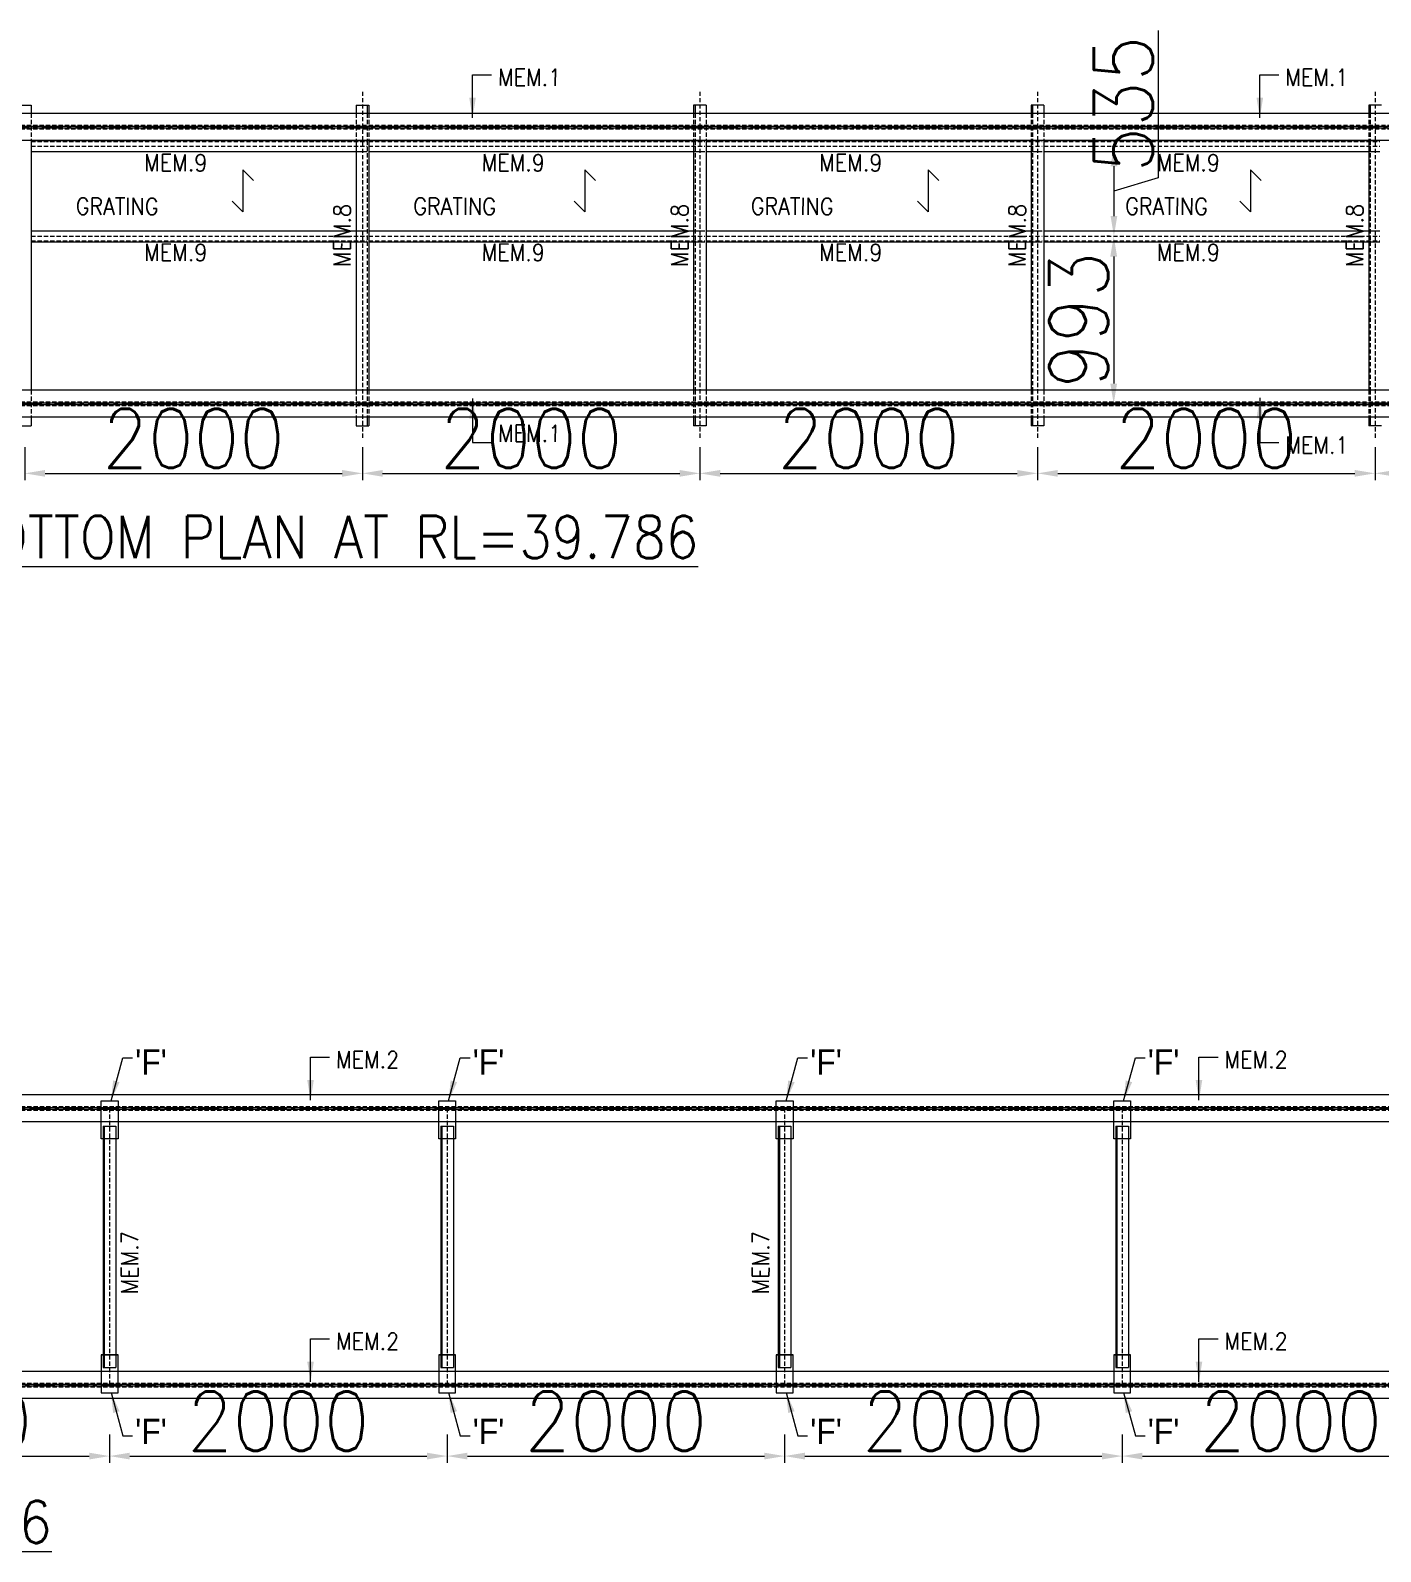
# Model space of a CAD drawing. Header units: millimetres. Extents: x 0 to 1124626, y -157535 to 82123.
# Drawn here: x 566736 to 574736, y 40097 to 49111 of the extents above; entities that cross this region are included whole.
import ezdxf

# ---------------------------------------------------------------- set-up
doc = ezdxf.new("R2010")
doc.units = ezdxf.units.MM
doc.header["$MEASUREMENT"] = 0
doc.linetypes.add('CENTER', pattern=[2, 1.25, -0.25, 0.25, -0.25])
doc.linetypes.add('HIDDEN', pattern=[0.375, 0.25, -0.125])
for name, color, linetype, lineweight in [('CN', 253, 'Continuous', 15), ('Dim', 6, 'Continuous', 13), ('structure', 183, 'Continuous', 15), ('Text', 7, 'Continuous', 15), ('TEXT-4', 2, 'Continuous', 25), ('TITLE TEXT', 50, 'Continuous', 18)]:
    doc.layers.add(name, color=color, linetype=linetype, lineweight=lineweight)
doc.styles.add('style1', font='romans.shx', dxfattribs={"width": 0.9, "height": 300})
doc.dimstyles.new('Copy of DIM-1', dxfattribs={"dimscale": 40, "dimtxt": 125, "dimasz": 3, "dimexe": 1, "dimexo": 1.2, "dimgap": 0.8, "dimtad": 1, "dimdec": 0, "dimzin": 1, "dimdsep": 46, "dimtxsty": 'style1', "dimcen": 2, "dimclrd": 8, "dimclre": 8, "dimclrt": 7, "dimadec": 0, "dimazin": 0, "dimtfac": 1, "dimtdec": 0, "dimtofl": 0, "dimtmove": 1, "dimatfit": 3, "dimfxl": 1, "dimtolj": 1, "dimtzin": 0, "dimlwd": 9, "dimlwe": 9, "dimarcsym": 1})

# ---------------------------------------------------------------- blocks, each defined once
blk = doc.blocks.new('*D926')
at = {"layer": 'DEFPOINTS', "color": 0, "ltscale": 20, "transparency": 16777216}
for p in [(565205.2, 40839), (567205.2, 40839), (567205.2, 40663.3)]:
    blk.add_point(p, dxfattribs=at)
at = {"layer": 'Dim', "color": 8, "lineweight": 9, "ltscale": 20, "transparency": 16777216}
for p, q in [((565205.2, 40791), (565205.2, 40623.3)), ((567205.2, 40791), (567205.2, 40623.3)), ((565325.2, 40663.3), (567085.2, 40663.3))]:
    blk.add_line(p, q, dxfattribs=at)
at = {"layer": 'Dim', "color": 8, "ltscale": 20, "transparency": 16777216}
for points in [[(565325.2, 40683.3), (565325.2, 40643.3), (565205.2, 40663.3)], [(567085.2, 40643.3), (567085.2, 40683.3), (567205.2, 40663.3)]]:
    blk.add_solid(points, dxfattribs=at)
at = {"layer": 'Dim', "color": 7, "ltscale": 20, "transparency": 16777216, "insert": (566205.2, 40870.3), "char_height": 350, "attachment_point": 5, "style": 'style1'}
blk.add_mtext('\\A1;2000', dxfattribs=at)
blk = doc.blocks.new('*D927')
at = {"layer": 'DEFPOINTS', "color": 0, "ltscale": 20, "transparency": 16777216}
for p in [(567205.2, 40839), (569205.2, 40839), (569205.2, 40663.3)]:
    blk.add_point(p, dxfattribs=at)
at = {"layer": 'Dim', "color": 8, "lineweight": 9, "ltscale": 20, "transparency": 16777216}
for p, q in [((567205.2, 40791), (567205.2, 40623.3)), ((569205.2, 40791), (569205.2, 40623.3)), ((567325.2, 40663.3), (569085.2, 40663.3))]:
    blk.add_line(p, q, dxfattribs=at)
at = {"layer": 'Dim', "color": 8, "ltscale": 20, "transparency": 16777216}
for points in [[(567325.2, 40683.3), (567325.2, 40643.3), (567205.2, 40663.3)], [(569085.2, 40643.3), (569085.2, 40683.3), (569205.2, 40663.3)]]:
    blk.add_solid(points, dxfattribs=at)
at = {"layer": 'Dim', "color": 7, "ltscale": 20, "transparency": 16777216, "insert": (568205.2, 40870.3), "char_height": 350, "attachment_point": 5, "style": 'style1'}
blk.add_mtext('\\A1;2000', dxfattribs=at)
blk = doc.blocks.new('*D928')
at = {"layer": 'DEFPOINTS', "color": 0, "ltscale": 20, "transparency": 16777216}
for p in [(569205.2, 40839), (571205.2, 40839), (571205.2, 40663.3)]:
    blk.add_point(p, dxfattribs=at)
at = {"layer": 'Dim', "color": 8, "lineweight": 9, "ltscale": 20, "transparency": 16777216}
for p, q in [((569205.2, 40791), (569205.2, 40623.3)), ((571205.2, 40791), (571205.2, 40623.3)), ((569325.2, 40663.3), (571085.2, 40663.3))]:
    blk.add_line(p, q, dxfattribs=at)
at = {"layer": 'Dim', "color": 8, "ltscale": 20, "transparency": 16777216}
for points in [[(569325.2, 40683.3), (569325.2, 40643.3), (569205.2, 40663.3)], [(571085.2, 40643.3), (571085.2, 40683.3), (571205.2, 40663.3)]]:
    blk.add_solid(points, dxfattribs=at)
at = {"layer": 'Dim', "color": 7, "ltscale": 20, "transparency": 16777216, "insert": (570205.2, 40870.3), "char_height": 350, "attachment_point": 5, "style": 'style1'}
blk.add_mtext('\\A1;2000', dxfattribs=at)
blk = doc.blocks.new('*D929')
at = {"layer": 'DEFPOINTS', "color": 0, "ltscale": 20, "transparency": 16777216}
for p in [(571205.2, 40839), (573205.2, 40839), (573205.2, 40663.3)]:
    blk.add_point(p, dxfattribs=at)
at = {"layer": 'Dim', "color": 8, "lineweight": 9, "ltscale": 20, "transparency": 16777216}
for p, q in [((571205.2, 40791), (571205.2, 40623.3)), ((573205.2, 40791), (573205.2, 40623.3)), ((571325.2, 40663.3), (573085.2, 40663.3))]:
    blk.add_line(p, q, dxfattribs=at)
at = {"layer": 'Dim', "color": 8, "ltscale": 20, "transparency": 16777216}
for points in [[(571325.2, 40683.3), (571325.2, 40643.3), (571205.2, 40663.3)], [(573085.2, 40643.3), (573085.2, 40683.3), (573205.2, 40663.3)]]:
    blk.add_solid(points, dxfattribs=at)
at = {"layer": 'Dim', "color": 7, "ltscale": 20, "transparency": 16777216, "insert": (572205.2, 40870.3), "char_height": 350, "attachment_point": 5, "style": 'style1'}
blk.add_mtext('\\A1;2000', dxfattribs=at)
blk = doc.blocks.new('*D930')
at = {"layer": 'DEFPOINTS', "color": 0, "ltscale": 20, "transparency": 16777216}
for p in [(573205.2, 40839), (575205.2, 40839), (575205.2, 40663.3)]:
    blk.add_point(p, dxfattribs=at)
at = {"layer": 'Dim', "color": 8, "lineweight": 9, "ltscale": 20, "transparency": 16777216}
for p, q in [((573205.2, 40791), (573205.2, 40623.3)), ((575205.2, 40791), (575205.2, 40623.3)), ((573325.2, 40663.3), (575085.2, 40663.3))]:
    blk.add_line(p, q, dxfattribs=at)
at = {"layer": 'Dim', "color": 8, "ltscale": 20, "transparency": 16777216}
for points in [[(573325.2, 40683.3), (573325.2, 40643.3), (573205.2, 40663.3)], [(575085.2, 40643.3), (575085.2, 40683.3), (575205.2, 40663.3)]]:
    blk.add_solid(points, dxfattribs=at)
at = {"layer": 'Dim', "color": 7, "ltscale": 20, "transparency": 16777216, "insert": (574205.2, 40870.3), "char_height": 350, "attachment_point": 5, "style": 'style1'}
blk.add_mtext('\\A1;2000', dxfattribs=at)
blk = doc.blocks.new('*D958')
at = {"layer": 'DEFPOINTS', "color": 0, "ltscale": 20, "transparency": 16777216}
for p in [(566703.2, 46689.8), (568703.2, 46689.8), (568703.2, 46486.7)]:
    blk.add_point(p, dxfattribs=at)
at = {"layer": 'Dim', "color": 8, "lineweight": 9, "ltscale": 20, "transparency": 16777216}
for p, q in [((566703.2, 46641.8), (566703.2, 46446.7)), ((568703.2, 46641.8), (568703.2, 46446.7)), ((566823.2, 46486.7), (568583.2, 46486.7))]:
    blk.add_line(p, q, dxfattribs=at)
at = {"layer": 'Dim', "color": 8, "ltscale": 20, "transparency": 16777216}
for points in [[(566823.2, 46506.7), (566823.2, 46466.7), (566703.2, 46486.7)], [(568583.2, 46466.7), (568583.2, 46506.7), (568703.2, 46486.7)]]:
    blk.add_solid(points, dxfattribs=at)
at = {"layer": 'Dim', "color": 7, "ltscale": 20, "transparency": 16777216, "insert": (567703.2, 46693.7), "char_height": 350, "attachment_point": 5, "style": 'style1'}
blk.add_mtext('\\A1;2000', dxfattribs=at)
blk = doc.blocks.new('*D959')
at = {"layer": 'DEFPOINTS', "color": 0, "ltscale": 20, "transparency": 16777216}
for p in [(568703.2, 46689.8), (570703.2, 46689.8), (570703.2, 46486.7)]:
    blk.add_point(p, dxfattribs=at)
at = {"layer": 'Dim', "color": 8, "lineweight": 9, "ltscale": 20, "transparency": 16777216}
for p, q in [((568703.2, 46641.8), (568703.2, 46446.7)), ((570703.2, 46641.8), (570703.2, 46446.7)), ((568823.2, 46486.7), (570583.2, 46486.7))]:
    blk.add_line(p, q, dxfattribs=at)
at = {"layer": 'Dim', "color": 8, "ltscale": 20, "transparency": 16777216}
for points in [[(568823.2, 46506.7), (568823.2, 46466.7), (568703.2, 46486.7)], [(570583.2, 46466.7), (570583.2, 46506.7), (570703.2, 46486.7)]]:
    blk.add_solid(points, dxfattribs=at)
at = {"layer": 'Dim', "color": 7, "ltscale": 20, "transparency": 16777216, "insert": (569703.2, 46693.7), "char_height": 350, "attachment_point": 5, "style": 'style1'}
blk.add_mtext('\\A1;2000', dxfattribs=at)
blk = doc.blocks.new('*D960')
at = {"layer": 'DEFPOINTS', "color": 0, "ltscale": 20, "transparency": 16777216}
for p in [(570703.2, 46689.8), (572703.2, 46689.8), (572703.2, 46486.7)]:
    blk.add_point(p, dxfattribs=at)
at = {"layer": 'Dim', "color": 8, "lineweight": 9, "ltscale": 20, "transparency": 16777216}
for p, q in [((570703.2, 46641.8), (570703.2, 46446.7)), ((572703.2, 46641.8), (572703.2, 46446.7)), ((570823.2, 46486.7), (572583.2, 46486.7))]:
    blk.add_line(p, q, dxfattribs=at)
at = {"layer": 'Dim', "color": 8, "ltscale": 20, "transparency": 16777216}
for points in [[(570823.2, 46506.7), (570823.2, 46466.7), (570703.2, 46486.7)], [(572583.2, 46466.7), (572583.2, 46506.7), (572703.2, 46486.7)]]:
    blk.add_solid(points, dxfattribs=at)
at = {"layer": 'Dim', "color": 7, "ltscale": 20, "transparency": 16777216, "insert": (571703.2, 46693.7), "char_height": 350, "attachment_point": 5, "style": 'style1'}
blk.add_mtext('\\A1;2000', dxfattribs=at)
blk = doc.blocks.new('*D961')
at = {"layer": 'DEFPOINTS', "color": 0, "ltscale": 20, "transparency": 16777216}
for p in [(572703.2, 46689.8), (574703.2, 46689.8), (574703.2, 46486.7)]:
    blk.add_point(p, dxfattribs=at)
at = {"layer": 'Dim', "color": 8, "lineweight": 9, "ltscale": 20, "transparency": 16777216}
for p, q in [((572703.2, 46641.8), (572703.2, 46446.7)), ((574703.2, 46641.8), (574703.2, 46446.7)), ((572823.2, 46486.7), (574583.2, 46486.7))]:
    blk.add_line(p, q, dxfattribs=at)
at = {"layer": 'Dim', "color": 8, "ltscale": 20, "transparency": 16777216}
for points in [[(572823.2, 46506.7), (572823.2, 46466.7), (572703.2, 46486.7)], [(574583.2, 46466.7), (574583.2, 46506.7), (574703.2, 46486.7)]]:
    blk.add_solid(points, dxfattribs=at)
at = {"layer": 'Dim', "color": 7, "ltscale": 20, "transparency": 16777216, "insert": (573703.2, 46693.7), "char_height": 350, "attachment_point": 5, "style": 'style1'}
blk.add_mtext('\\A1;2000', dxfattribs=at)
blk = doc.blocks.new('*D962')
at = {"layer": 'DEFPOINTS', "color": 0, "ltscale": 20, "transparency": 16777216}
for p in [(574703.2, 46689.8), (576703.2, 46689.8), (576703.2, 46486.7)]:
    blk.add_point(p, dxfattribs=at)
at = {"layer": 'Dim', "color": 8, "lineweight": 9, "ltscale": 20, "transparency": 16777216}
for p, q in [((574703.2, 46641.8), (574703.2, 46446.7)), ((576703.2, 46641.8), (576703.2, 46446.7)), ((574823.2, 46486.7), (576583.2, 46486.7))]:
    blk.add_line(p, q, dxfattribs=at)
at = {"layer": 'Dim', "color": 8, "ltscale": 20, "transparency": 16777216}
for points in [[(574823.2, 46506.7), (574823.2, 46466.7), (574703.2, 46486.7)], [(576583.2, 46466.7), (576583.2, 46506.7), (576703.2, 46486.7)]]:
    blk.add_solid(points, dxfattribs=at)
at = {"layer": 'Dim', "color": 7, "ltscale": 20, "transparency": 16777216, "insert": (575703.2, 46693.7), "char_height": 350, "attachment_point": 5, "style": 'style1'}
blk.add_mtext('\\A1;2000', dxfattribs=at)
blk = doc.blocks.new('*D974')
at = {"layer": 'DEFPOINTS', "color": 0, "ltscale": 20, "transparency": 16777216}
for p in [(573144.4, 48426.5), (573144.4, 47891.5), (573156.2, 47891.5)]:
    blk.add_point(p, dxfattribs=at)
at = {"layer": 'Dim', "color": 8, "lineweight": 9, "ltscale": 20, "transparency": 16777216}
for p, q in [((573419.2, 49111.4), (573419.2, 48237.9)), ((573192.4, 48426.5), (573196.2, 48426.5)), ((573156.2, 48306.5), (573156.2, 48011.5)), ((573419.2, 48237.9), (573156.2, 48159)), ((573192.4, 47891.5), (573196.2, 47891.5))]:
    blk.add_line(p, q, dxfattribs=at)
at = {"layer": 'Dim', "color": 8, "ltscale": 20, "transparency": 16777216}
for points in [[(573176.2, 48306.5), (573136.2, 48306.5), (573156.2, 48426.5)], [(573136.2, 48011.5), (573176.2, 48011.5), (573156.2, 47891.5)]]:
    blk.add_solid(points, dxfattribs=at)
at = {"layer": 'Dim', "color": 7, "ltscale": 20, "transparency": 16777216, "insert": (573212.2, 48674.7), "char_height": 350, "attachment_point": 5, "rotation": 90, "style": 'style1'}
blk.add_mtext('\\A1;535', dxfattribs=at)
blk = doc.blocks.new('*D975')
at = {"layer": 'DEFPOINTS', "color": 0, "ltscale": 20, "transparency": 16777216}
for p in [(573178.7, 47891.5), (573154.9, 46899), (573178.7, 46899)]:
    blk.add_point(p, dxfattribs=at)
at = {"layer": 'Dim', "color": 8, "lineweight": 9, "ltscale": 20, "transparency": 16777216}
for p, q in [((573130.7, 47891.5), (573114.9, 47891.5)), ((573154.9, 47771.5), (573154.9, 47019)), ((573130.7, 46899), (573114.9, 46899))]:
    blk.add_line(p, q, dxfattribs=at)
at = {"layer": 'Dim', "color": 8, "ltscale": 20, "transparency": 16777216}
for points in [[(573174.9, 47771.5), (573134.9, 47771.5), (573154.9, 47891.5)], [(573134.9, 47019), (573174.9, 47019), (573154.9, 46899)]]:
    blk.add_solid(points, dxfattribs=at)
at = {"layer": 'Dim', "color": 7, "ltscale": 20, "transparency": 16777216, "insert": (572947.9, 47395.2), "char_height": 350, "attachment_point": 5, "rotation": 90, "style": 'style1'}
blk.add_mtext('\\A1;993', dxfattribs=at)

msp = doc.modelspace()

# ---------------------------------------------------------------- linework, layer by layer
at = {"layer": 'CN', "linetype": 'HIDDEN', "ltscale": 100}
for p, q in [((568703.1954, 48748.1311), (568703.1954, 46689.838)), ((570703.1954, 48748.1311), (570703.1954, 46689.838)), ((572703.1954, 48748.1311), (572703.1954, 46689.838)), ((574703.1954, 48748.1311), (574703.1954, 46689.838)), ((557603.1954, 48549.9845), (583803.1954, 48549.9845)), ((557603.1954, 48527.9845), (583803.1954, 48527.9845)), ((566740.6954, 48426.4845), (568731.6954, 48426.4845)), ((568740.6954, 48426.4845), (570731.6954, 48426.4845)), ((570740.6954, 48426.4845), (572731.6954, 48426.4845)), ((572740.6954, 48426.4845), (574731.6954, 48426.4845)), ((566740.6954, 47891.4845), (568731.6954, 47891.4845)), ((568740.6954, 47891.4845), (570731.6954, 47891.4845)), ((570740.6954, 47891.4845), (572731.6954, 47891.4845)), ((572740.6954, 47891.4845), (574731.6954, 47891.4845)), ((557603.1954, 46909.9845), (583803.1954, 46909.9845)), ((557603.1954, 46887.9845), (583803.1954, 46887.9845)), ((555130.2213, 42734.969), (579280.2213, 42734.969)), ((555130.2213, 42712.969), (579280.2213, 42712.969)), ((567205.2213, 42723.969), (567205.2213, 41083.969)), ((569205.2213, 42723.969), (569205.2213, 41083.969)), ((571205.2213, 42723.969), (571205.2213, 41083.969)), ((573205.2213, 42723.969), (573205.2213, 41083.969)), ((555130.2213, 41094.969), (579280.2213, 41094.969)), ((555130.2213, 41072.969), (579280.2213, 41072.969))]:
    msp.add_line(p, q, dxfattribs=at)
at = {"layer": 'CN', "linetype": 'CENTER', "ltscale": 100}
for p, q in [((557403.1954, 48538.9845), (584003.1954, 48538.9845)), ((584003.1954, 46898.9845), (557403.1954, 46898.9845)), ((554930.2213, 42723.969), (579480.2213, 42723.969)), ((579480.2213, 41083.969), (554930.2213, 41083.969))]:
    msp.add_line(p, q, dxfattribs=at)
at = {"layer": 'Dim', "color": 2, "linetype": 'HIDDEN', "ltscale": 100}
for p, q in [((566740.6954, 48618.9845), (566740.6954, 48458.9845)), ((568665.6954, 48618.9845), (568665.6954, 48458.9845)), ((568731.6954, 48618.9845), (568731.6954, 48458.9845)), ((568740.6954, 48618.9845), (568740.6954, 48458.9845)), ((570665.6954, 48618.9845), (570665.6954, 48458.9845)), ((570674.6954, 48618.9845), (570674.6954, 48458.9845)), ((570740.6954, 48618.9845), (570740.6954, 48458.9845)), ((572665.6954, 48618.9845), (572665.6954, 48458.9845)), ((572674.6954, 48618.9845), (572674.6954, 48458.9845)), ((572740.6954, 48618.9845), (572740.6954, 48458.9845)), ((574665.6954, 48618.9845), (574665.6954, 48458.9845)), ((574674.6954, 48618.9845), (574674.6954, 48458.9845)), ((566740.6954, 48452.9845), (568731.6954, 48452.9845)), ((568731.6954, 48458.9845), (568731.6954, 46978.9845)), ((568740.6954, 48452.9845), (570731.6954, 48452.9845)), ((570674.6954, 48458.9845), (570674.6954, 46978.9845)), ((570740.6954, 48452.9845), (572731.6954, 48452.9845)), ((572674.6954, 48458.9845), (572674.6954, 46978.9845)), ((572740.6954, 48452.9845), (574731.6954, 48452.9845)), ((574674.6954, 48458.9845), (574674.6954, 46978.9845)), ((566740.6954, 47864.9845), (568731.6954, 47864.9845)), ((568740.6954, 47864.9845), (570731.6954, 47864.9845)), ((570740.6954, 47864.9845), (572731.6954, 47864.9845)), ((572740.6954, 47864.9845), (574731.6954, 47864.9845)), ((566740.6954, 46978.9845), (566740.6954, 46818.9845)), ((568665.6954, 46978.9845), (568665.6954, 46818.9845)), ((568731.6954, 46978.9845), (568731.6954, 46818.9845)), ((568740.6954, 46978.9845), (568740.6954, 46818.9845)), ((570665.6954, 46978.9845), (570665.6954, 46818.9845)), ((570674.6954, 46978.9845), (570674.6954, 46818.9845)), ((570740.6954, 46978.9845), (570740.6954, 46818.9845)), ((572665.6954, 46978.9845), (572665.6954, 46818.9845)), ((572674.6954, 46978.9845), (572674.6954, 46818.9845)), ((572740.6954, 46978.9845), (572740.6954, 46818.9845)), ((574665.6954, 46978.9845), (574665.6954, 46818.9845)), ((574674.6954, 46978.9845), (574674.6954, 46818.9845))]:
    msp.add_line(p, q, dxfattribs=at)
at = {"layer": 'Dim', "color": 2, "ltscale": 20}
for p, q in [((567994.6273, 48285.4607), (567994.6273, 48036.9113)), ((568057.7328, 48222.3552), (567994.6273, 48285.4607)), ((570020.7476, 48285.4607), (570020.7476, 48036.9113)), ((570083.8531, 48222.3552), (570020.7476, 48285.4607)), ((572056.3894, 48285.4607), (572056.3894, 48036.9113)), ((572119.4949, 48222.3552), (572056.3894, 48285.4607)), ((573965.618, 48285.4607), (573965.618, 48036.9113)), ((574028.7235, 48222.3552), (573965.618, 48285.4607)), ((567994.6273, 48036.9113), (567931.5218, 48100.0168)), ((570020.7476, 48036.9113), (569957.6421, 48100.0168)), ((572056.3894, 48036.9113), (571993.2839, 48100.0168)), ((573965.618, 48036.9113), (573902.5125, 48100.0168)), ((567155.2213, 41263.969), (567255.2213, 41263.969)), ((569155.2213, 41263.969), (569255.2213, 41263.969)), ((571155.2213, 41263.969), (571255.2213, 41263.969)), ((573155.2213, 41263.969), (573255.2213, 41263.969))]:
    msp.add_line(p, q, dxfattribs=at)
at = {"layer": 'Dim', "ltscale": 20}
for points in [[(567255.2213, 42543.969), (567155.2213, 42543.969), (567155.2213, 42768.969), (567255.2213, 42768.969)], [(569255.2213, 42543.969), (569155.2213, 42543.969), (569155.2213, 42768.969), (569255.2213, 42768.969)], [(571255.2213, 42543.969), (571155.2213, 42543.969), (571155.2213, 42768.969), (571255.2213, 42768.969)], [(573255.2213, 42543.969), (573155.2213, 42543.969), (573155.2213, 42768.969), (573255.2213, 42768.969)], [(567255.2213, 41263.969), (567155.2213, 41263.969), (567155.2213, 41038.969), (567255.2213, 41038.969)], [(569255.2213, 41263.969), (569155.2213, 41263.969), (569155.2213, 41038.969), (569255.2213, 41038.969)], [(571255.2213, 41263.969), (571155.2213, 41263.969), (571155.2213, 41038.969), (571255.2213, 41038.969)], [(573255.2213, 41263.969), (573155.2213, 41263.969), (573155.2213, 41038.969), (573255.2213, 41038.969)]]:
    msp.add_lwpolyline(points, close=True, dxfattribs=at)
at = {"layer": 'structure', "color": 2, "ltscale": 20}
for p, q in [((566665.6954, 48668.9845), (566740.6954, 48668.9845)), ((566740.6954, 48668.9845), (566740.6954, 48618.9845)), ((568665.6954, 48668.9845), (568665.6954, 48618.9845)), ((568665.6954, 48668.9845), (568740.6954, 48668.9845)), ((568731.6954, 48668.9845), (568731.6954, 48618.9845)), ((568740.6954, 48668.9845), (568740.6954, 48618.9845)), ((570665.6954, 48668.9845), (570665.6954, 48618.9845)), ((570740.6954, 48668.9845), (570665.6954, 48668.9845)), ((570674.6954, 48668.9845), (570674.6954, 48618.9845)), ((570740.6954, 48668.9845), (570740.6954, 48618.9845)), ((572665.6954, 48668.9845), (572665.6954, 48618.9845)), ((572740.6954, 48668.9845), (572665.6954, 48668.9845)), ((572674.6954, 48668.9845), (572674.6954, 48618.9845)), ((572740.6954, 48668.9845), (572740.6954, 48618.9845)), ((574665.6954, 48668.9845), (574665.6954, 48618.9845)), ((574740.6954, 48668.9845), (574665.6954, 48668.9845)), ((574674.6954, 48668.9845), (574674.6954, 48618.9845)), ((566740.6954, 48458.9845), (566740.6954, 46978.9845)), ((566740.6954, 48458.9845), (568731.6954, 48458.9845)), ((568665.6954, 48458.9845), (568665.6954, 46978.9845)), ((568740.6954, 48458.9845), (568740.6954, 46978.9845)), ((568740.6954, 48458.9845), (570731.6954, 48458.9845)), ((570665.6954, 48458.9845), (570665.6954, 46978.9845)), ((570740.6954, 48458.9845), (570740.6954, 46978.9845)), ((570740.6954, 48458.9845), (572731.6954, 48458.9845)), ((572665.6954, 48458.9845), (572665.6954, 46978.9845)), ((572740.6954, 48458.9845), (572740.6954, 46978.9845)), ((572740.6954, 48458.9845), (574731.6954, 48458.9845)), ((574665.6954, 48458.9845), (574665.6954, 46978.9845)), ((566740.6954, 48393.9845), (568731.6954, 48393.9845)), ((568740.6954, 48393.9845), (570731.6954, 48393.9845)), ((570740.6954, 48393.9845), (572731.6954, 48393.9845)), ((572740.6954, 48393.9845), (574731.6954, 48393.9845)), ((566740.6954, 47923.9845), (568731.6954, 47923.9845)), ((568740.6954, 47923.9845), (570731.6954, 47923.9845)), ((570740.6954, 47923.9845), (572731.6954, 47923.9845)), ((572740.6954, 47923.9845), (574731.6954, 47923.9845)), ((566740.6954, 47858.9845), (568731.6954, 47858.9845)), ((568740.6954, 47858.9845), (570731.6954, 47858.9845)), ((570740.6954, 47858.9845), (572731.6954, 47858.9845)), ((572740.6954, 47858.9845), (574731.6954, 47858.9845)), ((566740.6954, 46818.9845), (566740.6954, 46768.9845)), ((568665.6954, 46818.9845), (568665.6954, 46768.9845)), ((568731.6954, 46818.9845), (568731.6954, 46768.9845)), ((568740.6954, 46818.9845), (568740.6954, 46768.9845)), ((570665.6954, 46818.9845), (570665.6954, 46768.9845)), ((570674.6954, 46818.9845), (570674.6954, 46768.9845)), ((570740.6954, 46818.9845), (570740.6954, 46768.9845)), ((572665.6954, 46818.9845), (572665.6954, 46768.9845)), ((572674.6954, 46818.9845), (572674.6954, 46768.9845)), ((572740.6954, 46818.9845), (572740.6954, 46768.9845)), ((574665.6954, 46818.9845), (574665.6954, 46768.9845)), ((574674.6954, 46818.9845), (574674.6954, 46768.9845)), ((566665.6954, 46768.9845), (566740.6954, 46768.9845)), ((568665.6954, 46768.9845), (568740.6954, 46768.9845)), ((570740.6954, 46768.9845), (570665.6954, 46768.9845)), ((572740.6954, 46768.9845), (572665.6954, 46768.9845)), ((574740.6954, 46768.9845), (574665.6954, 46768.9845)), ((567167.7213, 42618.969), (567167.7213, 41188.969)), ((567167.7213, 42618.969), (567242.7213, 42618.969)), ((567173.7213, 42618.969), (567173.7213, 41188.969)), ((567242.7213, 42618.969), (567242.7213, 41188.969)), ((569167.7213, 42618.969), (569167.7213, 41188.969)), ((569167.7213, 42618.969), (569242.7213, 42618.969)), ((569173.7213, 42618.969), (569173.7213, 41188.969)), ((569242.7213, 42618.969), (569242.7213, 41188.969)), ((571167.7213, 42618.969), (571167.7213, 41188.969)), ((571167.7213, 42618.969), (571242.7213, 42618.969)), ((571173.7213, 42618.969), (571173.7213, 41188.969)), ((571242.7213, 42618.969), (571242.7213, 41188.969)), ((573167.7213, 42618.969), (573167.7213, 41188.969)), ((573167.7213, 42618.969), (573242.7213, 42618.969)), ((573173.7213, 42618.969), (573173.7213, 41188.969)), ((573242.7213, 42618.969), (573242.7213, 41188.969)), ((567167.7213, 41188.969), (567242.7213, 41188.969)), ((569167.7213, 41188.969), (569242.7213, 41188.969)), ((571167.7213, 41188.969), (571242.7213, 41188.969)), ((573167.7213, 41188.969), (573242.7213, 41188.969))]:
    msp.add_line(p, q, dxfattribs=at)
at = {"layer": 'structure', "ltscale": 20}
for points in [[(557603.1954, 48543.9845), (583803.1954, 48543.9845), (583803.1954, 48618.9845), (557603.1954, 48618.9845)], [(557603.1954, 48533.9845), (583803.1954, 48533.9845), (583803.1954, 48458.9845), (557603.1954, 48458.9845)], [(557603.1954, 46903.9845), (583803.1954, 46903.9845), (583803.1954, 46978.9845), (557603.1954, 46978.9845)], [(557603.1954, 46893.9845), (583803.1954, 46893.9845), (583803.1954, 46818.9845), (557603.1954, 46818.9845)], [(555130.2213, 42728.969), (579280.2213, 42728.969), (579280.2213, 42803.969), (555130.2213, 42803.969)], [(555130.2213, 42718.969), (579280.2213, 42718.969), (579280.2213, 42643.969), (555130.2213, 42643.969)], [(555130.2213, 41088.969), (579280.2213, 41088.969), (579280.2213, 41163.969), (555130.2213, 41163.969)], [(555130.2213, 41078.969), (579280.2213, 41078.969), (579280.2213, 41003.969), (555130.2213, 41003.969)]]:
    msp.add_lwpolyline(points, close=True, dxfattribs=at)

# ---------------------------------------------------------------- texts
at = {"layer": 'Text', "ltscale": 20, "char_height": 100, "attachment_point": 1, "style": 'style1'}
for s, insert, width, rotation in [('MEM.1', (569507.1903, 48884.1617), 1218.023492, 359.8539997), ('MEM.1', (574172.154, 48884.1617), 1218.023492, 359.8539997), ('MEM.9', (567410.3619, 48377.7034), 1218.023492, 359.82648199), ('MEM.9', (569410.3619, 48377.7034), 1218.023492, 359.82648199), ('MEM.9', (571410.3619, 48377.7034), 1218.023492, 359.82648199), ('MEM.9', (573410.3619, 48377.7034), 1218.023492, 359.82648199), ('GRATING', (567005.3555, 48119.4589), 1218.023492, 359.82648199), ('MEM.8', (568532.4241, 47709.2671), 1218.023492, 89.82648199), ('GRATING', (569005.3555, 48119.4589), 1218.023492, 359.82648199), ('MEM.8', (570532.4241, 47709.2671), 1218.023492, 89.82648199), ('GRATING', (571005.3555, 48119.4589), 1218.023492, 359.82648199), ('MEM.8', (572532.4241, 47709.2671), 1218.023492, 89.82648199), ('GRATING', (573223.5429, 48119.4589), 1218.023492, 359.82648199), ('MEM.8', (574532.4241, 47709.2671), 1218.023492, 89.82648199), ('MEM.9', (567410.3619, 47846.1555), 1218.023492, 359.82648199), ('MEM.9', (569410.3619, 47846.1555), 1218.023492, 359.82648199), ('MEM.9', (571410.3619, 47846.1555), 1218.023492, 359.82648199), ('MEM.9', (573410.3619, 47846.1555), 1218.023492, 359.82648199), ('MEM.1', (569507.1903, 46773.9468), 1218.023492, 359.8539997), ('MEM.1', (574172.154, 46704.2925), 1218.023492, 359.8539997), ('MEM.2', (568547.2933, 43062.8663), 1218.023492, 359.8539997), ('MEM.2', (573811.5273, 43062.8663), 1218.023492, 359.8539997), ('MEM.7', (567273.4202, 41621.7709), 1518.022116, 89.82648199), ('MEM.7', (571012.1235, 41621.7709), 1518.022116, 89.82648199), ('MEM.2', (568547.2933, 41394.2255), 1218.023492, 359.8539997), ('MEM.2', (573811.5273, 41394.2255), 1218.023492, 359.8539997)]:
    msp.add_mtext(s, dxfattribs=dict(at, insert=insert, width=width, rotation=rotation))
at = {"layer": 'TEXT-4', "ltscale": 20, "char_height": 150, "width": 111.984005, "style": 'style1'}
for insert, attachment_point in [((567356.8963, 43073.5484), 1), ((569356.8963, 43073.5484), 1), ((571356.8963, 43073.5484), 1), ((573356.8963, 43073.5484), 1), ((567356.8963, 40734.3895), 7), ((569356.8963, 40734.3895), 7), ((571356.8963, 40734.3895), 7), ((573356.8963, 40734.3895), 7)]:
    msp.add_mtext("{\\fArial|b0|i0|c0|p34;'F'}", dxfattribs=dict(at, insert=insert, attachment_point=attachment_point))
at = {"layer": 'TITLE TEXT', "ltscale": 20, "char_height": 250, "width": 8570.669872, "attachment_point": 1, "style": 'style1'}
for s, insert in [('{\\LBOTTOM PLAN AT RL=39.786}', (566305.9538, 46234.4625)), ('{\\LTOP PLAN AT R.L 41.286}', (563072.5666, 40397.424))]:
    msp.add_mtext(s, dxfattribs=dict(at, insert=insert))

# ---------------------------------------------------------------- dimensions: what is measured, and where the dimension line sits
at = {"layer": 'Dim', "ltscale": 20}
for base, p1, p2, picture, middle in [((573156.2163, 47891.4845), (573144.4044, 48426.4845), (573144.4044, 47891.4845), '*D974', (573212.2163, 48269.8846)), ((573154.9376650886, 46898.9845155733), (573178.6730762301, 47891.4845155733), (573178.6730762301, 46898.9845155733), '*D975', (572947.9376650886, 47395.2345155733))]:
    dim = msp.add_linear_dim(base=base, p1=p1, p2=p2, angle=90, dimstyle='Copy of DIM-1', dxfattribs=at)
    dim.commit()
    dim.dimension.update_dxf_attribs({"geometry": picture, "text_midpoint": middle})
for base, p1, p2, picture, middle in [((568703.1954, 46486.7314), (566703.1954, 46689.838), (568703.1954, 46689.838), '*D958', (567703.1954, 46693.7314)), ((570703.1954, 46486.7314), (568703.1954, 46689.838), (570703.1954, 46689.838), '*D959', (569703.1954, 46693.7314)), ((572703.1954, 46486.7314), (570703.1954, 46689.838), (572703.1954, 46689.838), '*D960', (571703.1954, 46693.7314)), ((574703.1954, 46486.7314), (572703.1954, 46689.838), (574703.1954, 46689.838), '*D961', (573703.1954, 46693.7314)), ((576703.1954, 46486.7314), (574703.1954, 46689.838), (576703.1954, 46689.838), '*D962', (575703.1954, 46693.7314)), ((567205.2213, 40663.265), (565205.2213, 40838.969), (567205.2213, 40838.969), '*D926', (566205.2213, 40870.265)), ((569205.2213, 40663.265), (567205.2213, 40838.969), (569205.2213, 40838.969), '*D927', (568205.2213, 40870.265)), ((571205.2213, 40663.265), (569205.2213, 40838.969), (571205.2213, 40838.969), '*D928', (570205.2213, 40870.265)), ((573205.2213, 40663.265), (571205.2213, 40838.969), (573205.2213, 40838.969), '*D929', (572205.2213, 40870.265)), ((575205.2213, 40663.265), (573205.2213, 40838.969), (575205.2213, 40838.969), '*D930', (574205.2213, 40870.265))]:
    dim = msp.add_linear_dim(base=base, p1=p1, p2=p2, dimstyle='Copy of DIM-1', dxfattribs=at)
    dim.commit()
    dim.dimension.update_dxf_attribs({"geometry": picture, "text_midpoint": middle})

# ---------------------------------------------------------------- leaders
for points, override in [([(569355.8261, 48593.6389), (569355.8261, 48848.9554), (569468.8651, 48848.9554)], {"dimtxt": 125, "dimasz": 3, "dimtad": 0}), ([(574020.7898, 48593.6389), (574020.7898, 48848.9554), (574133.8288, 48848.9554)], {"dimtxt": 125, "dimasz": 3, "dimtad": 0}), ([(569355.8261, 46930.5129), (569355.8261, 46669.0862), (569468.8651, 46669.0862)], {"dimtxt": 125, "dimasz": 3, "dimtad": 0}), ([(574020.7898, 46933.6632), (574020.7898, 46669.0862), (574133.8288, 46669.0862)], {"dimtxt": 125, "dimasz": 3, "dimtad": 0}), ([(567213.6834, 42768.2517), (567283.3155, 43024.2233), (567341.052, 43024.2233)], {"dimtxt": 125, "dimasz": 3, "dimgap": 0.8, "dimtad": 0}), ([(568395.929, 42772.3435), (568395.929, 43027.66), (568508.968, 43027.66)], {"dimtxt": 125, "dimasz": 3, "dimtad": 0}), ([(569213.6834, 42768.2517), (569283.3155, 43024.2233), (569341.052, 43024.2233)], {"dimtxt": 125, "dimasz": 3, "dimgap": 0.8, "dimtad": 0}), ([(571213.6834, 42768.2517), (571283.3155, 43024.2233), (571341.052, 43024.2233)], {"dimtxt": 125, "dimasz": 3, "dimgap": 0.8, "dimtad": 0}), ([(573213.6834, 42768.2517), (573283.3155, 43024.2233), (573341.052, 43024.2233)], {"dimtxt": 125, "dimasz": 3, "dimgap": 0.8, "dimtad": 0}), ([(573660.1631, 42772.3435), (573660.1631, 43027.66), (573773.2021, 43027.66)], {"dimtxt": 125, "dimasz": 3, "dimtad": 0}), ([(568395.929, 41103.7027), (568395.929, 41359.0192), (568508.968, 41359.0192)], {"dimtxt": 125, "dimasz": 3, "dimtad": 0}), ([(573660.1631, 41103.7027), (573660.1631, 41359.0192), (573773.2021, 41359.0192)], {"dimtxt": 125, "dimasz": 3, "dimtad": 0}), ([(567213.6834, 41039.6863), (567283.3155, 40783.7147), (567341.052, 40783.7147)], {"dimtxt": 125, "dimasz": 3, "dimgap": 0.8, "dimtad": 0}), ([(569213.6834, 41039.6863), (569283.3155, 40783.7147), (569341.052, 40783.7147)], {"dimtxt": 125, "dimasz": 3, "dimgap": 0.8, "dimtad": 0}), ([(571213.6834, 41039.6863), (571283.3155, 40783.7147), (571341.052, 40783.7147)], {"dimtxt": 125, "dimasz": 3, "dimgap": 0.8, "dimtad": 0}), ([(573213.6834, 41039.6863), (573283.3155, 40783.7147), (573341.052, 40783.7147)], {"dimtxt": 125, "dimasz": 3, "dimgap": 0.8, "dimtad": 0})]:
    msp.add_leader(points, dimstyle='Copy of DIM-1', override=override, dxfattribs=at)

doc.saveas('drawing.dxf')
